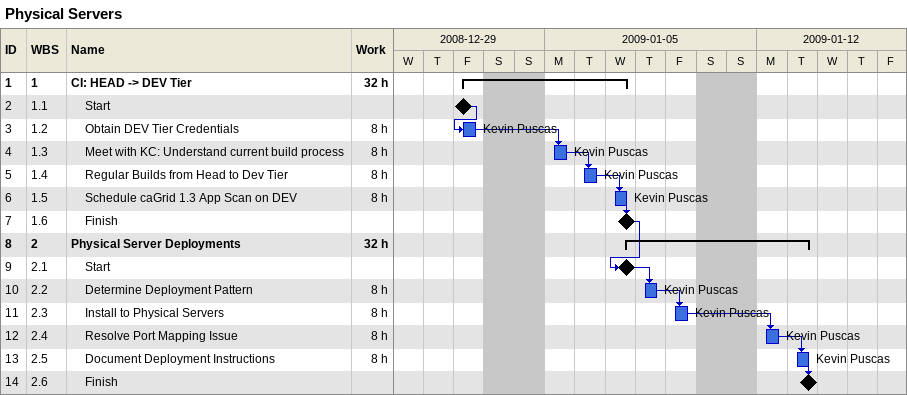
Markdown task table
Physical Servers

| ID | WBS | Task | Start | Finish | Predecessors | Resources | Work (h) |
|---|---|---|---|---|---|---|---|
| 1 | 1 | **CI: HEAD -> DEV Tier** | 2009-01-02 | 2009-01-07 |  |  | 32 |
| 2 | 1.1 | Start (milestone) | 2009-01-02 | 2009-01-02 |  |  |  |
| 3 | 1.2 | Obtain DEV Tier Credentials | 2009-01-02 | 2009-01-02 | 2 | Kevin Puscas | 8 |
| 4 | 1.3 | Meet with KC: Understand current build process | 2009-01-05 | 2009-01-05 | 3 | Kevin Puscas | 8 |
| 5 | 1.4 | Regular Builds from Head to Dev Tier | 2009-01-06 | 2009-01-06 | 4 | Kevin Puscas | 8 |
| 6 | 1.5 | Schedule caGrid 1.3 App Scan on DEV | 2009-01-07 | 2009-01-07 | 5 | Kevin Puscas | 8 |
| 7 | 1.6 | Finish (milestone) | 2009-01-07 | 2009-01-07 | 6 |  |  |
| 8 | 2 | **Physical Server Deployments** | 2009-01-07 | 2009-01-13 |  |  | 32 |
| 9 | 2.1 | Start (milestone) | 2009-01-07 | 2009-01-07 | 7 |  |  |
| 10 | 2.2 | Determine Deployment Pattern | 2009-01-08 | 2009-01-08 | 9 | Kevin Puscas | 8 |
| 11 | 2.3 | Install to Physical Servers | 2009-01-09 | 2009-01-09 | 10 | Kevin Puscas | 8 |
| 12 | 2.4 | Resolve Port Mapping Issue | 2009-01-12 | 2009-01-12 | 11 | Kevin Puscas | 8 |
| 13 | 2.5 | Document Deployment Instructions | 2009-01-13 | 2009-01-13 | 12 | Kevin Puscas | 8 |
| 14 | 2.6 | Finish (milestone) | 2009-01-13 | 2009-01-13 | 13 |  |  |
